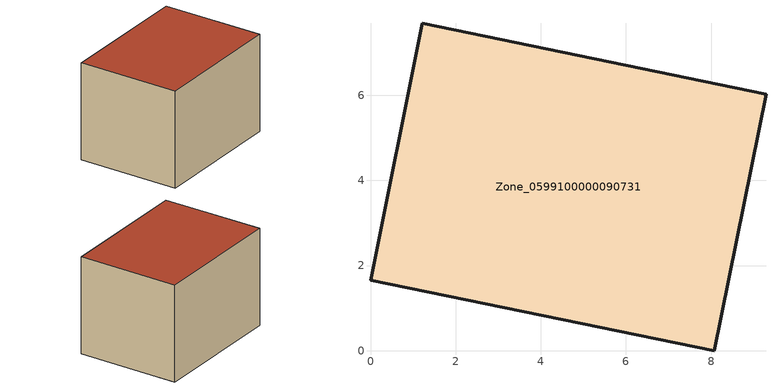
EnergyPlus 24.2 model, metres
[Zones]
Zone_0599100000090731
 floor ground (C_G): 0,1.66 1.21,7.69 9.29,6.02 8.08,0 z0
 wall outside (C_F): 1.21,7.69 0,1.66 8.08,0 9.29,6.02 1.21,7.69 z0:5.9
 roof outside (C_R): 8.08,0 9.29,6.02 1.21,7.69 0,1.66 z5.9
[BUILDING]
Pand.0599100000090731: North Axis=0; Terrain=City; Loads Convergence Tolerance Value=0.04; Temperature Convergence Tolerance Value=0.4; Solar Distribution=FullExterior; Maximum Number of Warmup Days=25; Minimum Number of Warmup Days=1
[Site:Location]
Rotterdam.The.Hague.AP_ZH_NLD Design_Conditions: Latitude=51.96; Longitude=4.45; Time Zone=1; Elevation=-4.5
[SITE:GROUNDTEMPERATURE:BUILDINGSURFACE]
18, 18, 18, 18, 18, 18, 18, 18, 18, 18, 18, 18
[MATERIAL] Thermal Absorptance=0.9; Solar Absorptance=0.7; Visible Absorptance=0.7
Name | Roughness | Thickness | Conductivity | Density | Specific Heat
G.TI.1965-1974 | MediumSmooth | 0.15 | 0.882353 | 540 | 1210
F.TI.1965-1974 | Rough | 0.3 | 0.697674 | 1920 | 840
R.TI.1965-1974 | MediumRough | 0.2 | 0.232558 | 1500 | 1000
[CONSTRUCTION]
C_G: G.TI.1965-1974
C_F: F.TI.1965-1974
C_R: R.TI.1965-1974
[ZONE]
Zone_0599100000090731: Type=1; Multiplier=1; Ceiling Height=Autocalculate; Volume=Autocalculate; Floor Area=autocalculate; Part of Total Floor Area=Yes
[ZONEINFILTRATION:DESIGNFLOWRATE]
Infil_Zone_0599100000090731: Zone or ZoneList or Space or SpaceList=Zone_0599100000090731; Schedule=AlwaysOn; Design Flow Rate Calculation Method=Flow/Area; Flow Rate per Floor Area=0.003; Constant Term Coefficient=1; Temperature Term Coefficient=0; Velocity Term Coefficient=0; Velocity Squared Term Coefficient=0
[HVACTEMPLATE:ZONE:IDEALLOADSAIRSYSTEM]
Zone_0599100000090731: Maximum Heating Supply Air Temperature=50; Minimum Cooling Supply Air Temperature=13; Maximum Heating Supply Air Humidity Ratio=0.0156; Minimum Cooling Supply Air Humidity Ratio=0.0077; Heating Limit=NoLimit; Cooling Limit=NoLimit; Dehumidification Control Type=ConstantSensibleHeatRatio; Cooling Sensible Heat Ratio=0.7; Dehumidification Setpoint=60; Humidification Control Type=None; Humidification Setpoint=30; Outdoor Air Method=None; Outdoor Air Flow Rate per Person=0.00944; Outdoor Air Flow Rate per Zone Floor Area=0; Outdoor Air Flow Rate per Zone=0; Demand Controlled Ventilation Type=None; Outdoor Air Economizer Type=NoEconomizer; Heat Recovery Type=None; Sensible Heat Recovery Effectiveness=0.7; Latent Heat Recovery Effectiveness=0.65
[ZONECONTROL:THERMOSTAT]
ThermostatControl_Zone_0599100000090731: Zone or ZoneList=Zone_0599100000090731; Control Type Schedule=DualSetpointControlType; Control 1=Thermostat_Zone_0599100000090731; Temperature Difference Between Cutout And Setpoint=0
[THERMOSTATSETPOINT:DUALSETPOINT]
Thermostat_Zone_0599100000090731: Heating Setpoint Temperature Schedule=HeatingSetpoint_Zone_0599100000090731; Cooling Setpoint Temperature Schedule=CoolingSetpoint_Zone_0599100000090731
[SCHEDULE:COMPACT]
HeatingSetpoint_Zone_0599100000090731: Through: 12/31, For: AllDays, Until: 24:00, 21
CoolingSetpoint_Zone_0599100000090731: Through: 12/31, For: AllDays, Until: 24:00, 24
DualSetpointControlType: Through: 12/31, For: AllDays, Until: 24:00, 4
AlwaysOn: Through: 12/31, For: AllDays, Until: 24:00, 1
